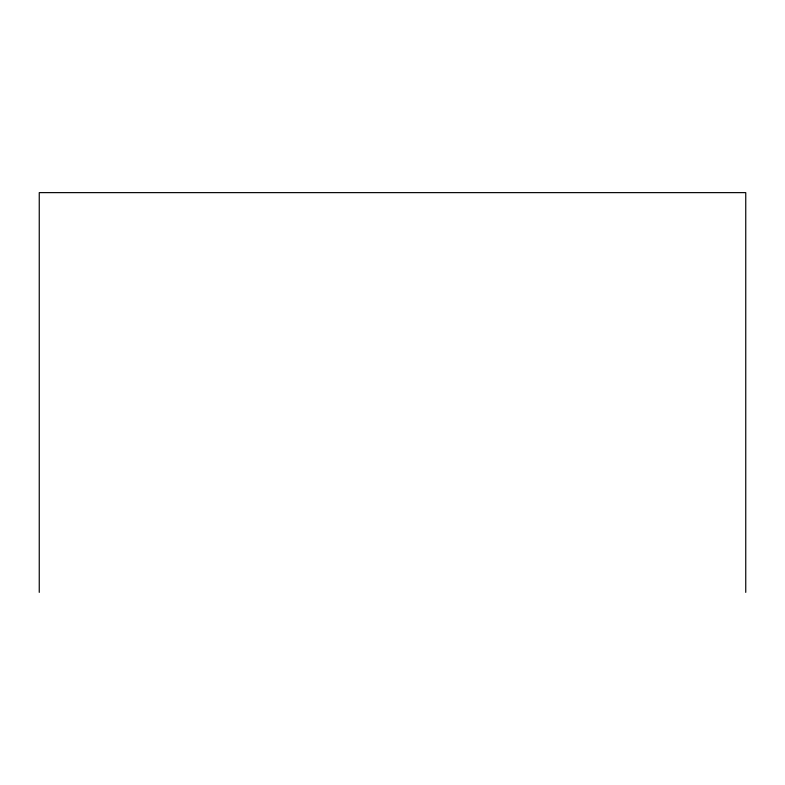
<?xml version="1.0" encoding="UTF-8"?>
<svg xmlns="http://www.w3.org/2000/svg" width="785" height="785" viewBox="0 0 785 785"><rect width="100%" height="100%" fill="white"/><g stroke="black" fill="none" stroke-linecap="round" stroke-linejoin="round"><path stroke-width="1.18" d="M745.75 592.371L745.75 192.629L39.25 192.629L39.25 592.371"/></g></svg>
